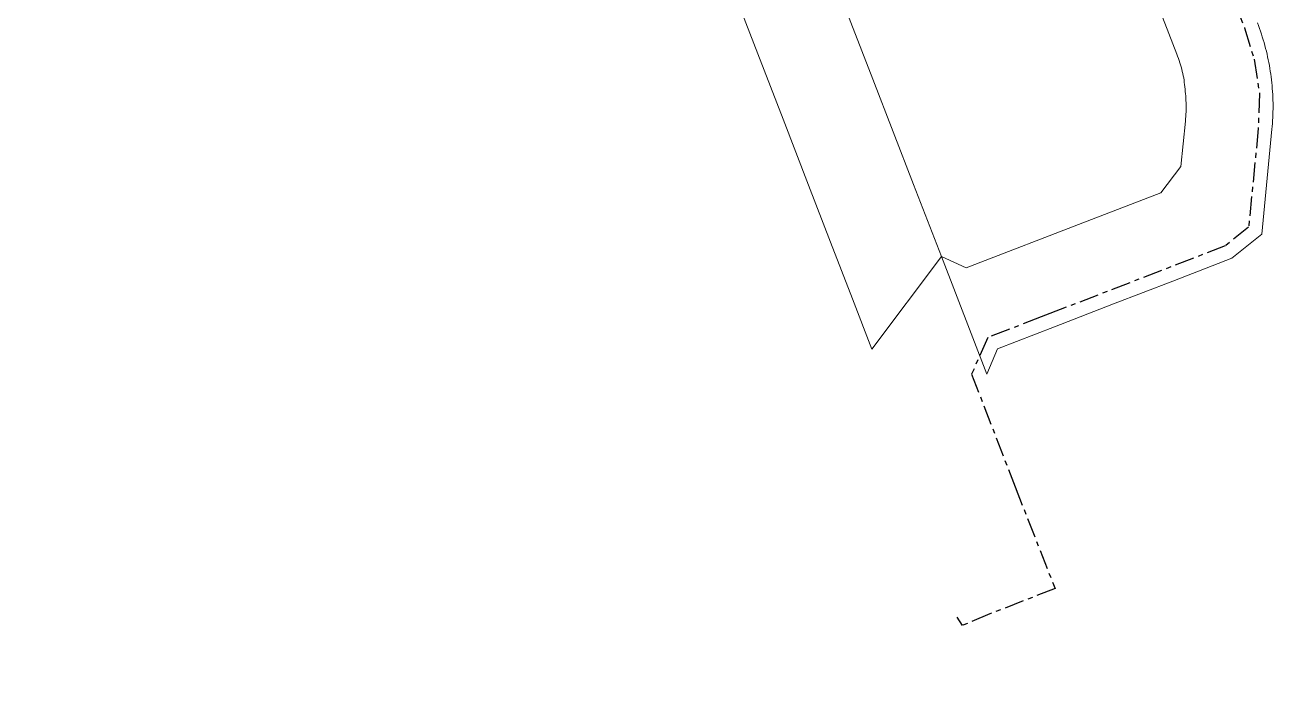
# Model space of a CAD drawing. Header units: metres. Extents: x 0 to 311631, y 0 to 6270612.
# Drawn here: x 311006 to 311262, y 6269730.5 to 6269869 of the extents above; entities that cross this region are included whole.
import ezdxf
from ezdxf import colors
from ezdxf.entities.mleader import LeaderData, LeaderLine
from ezdxf.math import Vec2, Vec3

# ---------------------------------------------------------------- set-up
doc = ezdxf.new("R2010")
doc.units = ezdxf.units.M
doc.linetypes.add('Cable Exist UG', pattern=[7, 4, -1, 1, -1])
for name, color, linetype, lineweight in [('Cadastre Developer_SP_NEW', 92, 'Continuous', 15), ('Cadastre Roads_SP_EXT', 218, 'Continuous', 15), ('Mains_HV_EXT', 13, 'Continuous', 25)]:
    doc.layers.add(name, color=color, linetype=linetype, lineweight=lineweight)
doc.layers.add('Notes', color=7, linetype='Continuous')
doc.styles.get("Standard").update_dxf_attribs({"font": 'arial.ttf'})

msp = doc.modelspace()

# ---------------------------------------------------------------- linework, layer by layer
at = {"layer": 'Cadastre Roads_SP_EXT', "linetype": 'Continuous'}
msp.add_lwpolyline([(311193.994, 6269821.464), (311188.286, 6269836.229), (311179.912, 6269857.895), (311170.909, 6269881.185), (311166.416, 6269892.807), (311164.714, 6269897.211), (311161.912, 6269904.458), (311157.41, 6269916.108), (311152.186, 6269929.623), (311146.967, 6269943.124), (311141.108, 6269958.284), (311124.191, 6269946.195), (311137.148, 6269912.668), (311142.369, 6269899.158), (311143.056, 6269897.378), (311146.872, 6269887.504), (311151.375, 6269875.852), (311156.322, 6269863.051), (311161.51, 6269849.627), (311166.734, 6269836.108), (311171.238, 6269824.454), (311175.742, 6269812.801), (311179.723, 6269802.498), (311193.994, 6269821.464)], close=True, dxfattribs=at)
msp.add_lwpolyline([(311226.879, 6269902.799), (311242.27, 6269862.993), (311242.434, 6269862.56), (311242.59, 6269862.124), (311242.74, 6269861.687), (311242.884, 6269861.247), (311243.021, 6269860.805), (311243.15, 6269860.36), (311243.273, 6269859.915), (311243.389, 6269859.467), (311243.498, 6269859.017), (311243.6, 6269858.566), (311243.695, 6269858.113), (311243.782, 6269857.664), (311243.743, 6269857.206), (311243.818, 6269856.743), (311243.885, 6269856.281), (311243.945, 6269855.816), (311243.998, 6269855.351), (311244.044, 6269854.885), (311244.082, 6269854.418), (311244.114, 6269853.951), (311244.138, 6269853.484), (311244.155, 6269853.016), (311244.164, 6269852.547), (311244.166, 6269852.08), (311244.16, 6269851.612), (311244.149, 6269851.143), (311244.128, 6269850.676), (311244.1, 6269850.208), (311244.066, 6269849.741), (311244.024, 6269849.275), (311243.118, 6269839.981), (311238.999, 6269834.561), (311223.869, 6269828.713), (311199.092, 6269819.138), (311193.994, 6269821.464), (311203.321, 6269797.342), (311205.511, 6269802.55), (311217.174, 6269807.059), (311229.306, 6269811.749), (311241.436, 6269816.437), (311253.568, 6269821.127), (311253.568, 6269821.127), (311259.679, 6269826.051), (311260.937, 6269838.961), (311261.776, 6269847.581), (311261.831, 6269848.179), (311261.878, 6269848.776), (311261.917, 6269849.375), (311261.949, 6269849.974), (311261.973, 6269850.573), (311261.991, 6269851.173), (311261.999, 6269851.769), (311262.001, 6269852.365), (311261.996, 6269852.962), (311261.983, 6269853.557), (311261.963, 6269854.154), (311261.934, 6269854.749), (311261.898, 6269855.345), (311261.856, 6269855.94), (311261.806, 6269856.533), (311261.748, 6269857.127), (311261.683, 6269857.719), (311261.61, 6269858.312), (311261.531, 6269858.902), (311261.443, 6269859.493), (311261.349, 6269860.081), (311261.246, 6269860.668), (311261.137, 6269861.254), (311261.02, 6269861.839), (311260.897, 6269862.423), (311260.766, 6269863.005), (311260.628, 6269863.584), (311260.477, 6269864.181), (311260.319, 6269864.773), (311260.154, 6269865.366), (311259.981, 6269865.955), (311259.8, 6269866.541), (311259.612, 6269867.127), (311259.416, 6269867.709), (311259.212, 6269868.289), (311259.002, 6269868.866), (311258.784, 6269869.441)], dxfattribs=at)
at = {"layer": 'Mains_HV_EXT', "linetype": 'Cable Exist UG'}
msp.add_lwpolyline([(311249.279, 6269886.2), (311256.148, 6269868.415), (311258.125, 6269861.958), (311259.215, 6269854.926), (311258.972, 6269847.715), (311256.995, 6269827.524), (311252.216, 6269823.671), (311216.232, 6269809.774), (311214.467, 6269809.093), (311214.467, 6269809.093), (311203.499, 6269804.857), (311200.181, 6269797.361), (311209.111, 6269774.225), (311217.291, 6269753.361), (311203.913, 6269748.163), (311198.283, 6269745.81), (311197.193, 6269747.501)], dxfattribs=at)

# ---------------------------------------------------------------- leaders
at = {"layer": 'Notes'}
ml = msp.add_multileader_mtext('Standard', dxfattribs=at)
ml.set_content('{\\C7;CONSTRUCTED UNDER URS16550}', color=256)
ml.set_leader_properties()
ml.build(insert=Vec2(0, 0))
ml.multileader.update_dxf_attribs({"leader_type": 2, "has_text_frame": 1, "text_left_attachment_type": 2, "text_right_attachment_type": 2, "dogleg_length": 0.01, "arrow_head_size": 2.5})
ctx = ml.context
ctx.base_point, ctx.char_height, ctx.arrow_head_size, ctx.landing_gap_size, ctx.plane_origin, ctx.plane_x_axis, ctx.plane_y_axis = Vec3(311050, 6270094.403), 1.8, 2.5, 1, Vec3(311510.716, 6268774.767), Vec3(0.3604581, -0.9327754), Vec3(0.9327754, 0.3604581)
ctx.left_attachment, ctx.right_attachment, ctx.text_align_type = 2, 2, 1
notes = []
notes.append((ctx, [(0, (0, 0, 0), (0, 0), (1, 0), 1, [])]))
ctx.mtext.insert, ctx.mtext.text_direction, ctx.mtext.rotation, ctx.mtext.width, ctx.mtext.alignment, ctx.mtext.flow_direction = Vec3(311056.54, 6270084.267), Vec3(0.3604581, -0.9327754), 5.081148, 23.5182, 2, 5
ctx.mtext.has_bg_fill, ctx.mtext.bg_color, ctx.mtext.bg_scale_factor, ctx.mtext.bg_transparency, ctx.mtext.use_window_bg_color = 1, -1073741824, 2, 0, 1
for ctx, leaders in notes:
    for number, flags, end, landing, length, lines in leaders:
        leader = LeaderData()
        leader.index, (leader.has_last_leader_line, leader.has_dogleg_vector, leader.attachment_direction) = number, flags
        leader.last_leader_point, leader.dogleg_vector, leader.dogleg_length = Vec3(end), Vec3(landing), length
        for number, points, colour, breaks in lines:
            line = LeaderLine()
            line.index, line.vertices, line.color, line.breaks = number, Vec3.list(points), colors.encode_raw_color(colour), breaks
            leader.lines.append(line)
        ctx.leaders.append(leader)

# ---------------------------------------------------------------- next in the draw order: leaders
at = {"layer": 'Cadastre Developer_SP_NEW'}
ml = msp.add_multileader_mtext('Standard', dxfattribs=at)
ml.set_content('{\\C7;CONSTRUCTED UNDER URS18697}', color=256)
ml.set_leader_properties()
ml.build(insert=Vec2(0, 0))
ml.multileader.update_dxf_attribs({"leader_type": 2, "has_text_frame": 1, "text_left_attachment_type": 2, "text_right_attachment_type": 2, "dogleg_length": 0.01, "arrow_head_size": 2.5})
ctx = ml.context
ctx.base_point, ctx.char_height, ctx.arrow_head_size, ctx.landing_gap_size, ctx.plane_origin, ctx.plane_x_axis, ctx.plane_y_axis = Vec3(311107.02, 6270147.183), 1.8, 2.5, 1, Vec3(312440.418, 6270586.164), Vec3(0.9328226, 0.3603358), Vec3(-0.3603358, 0.9328226)
ctx.left_attachment, ctx.right_attachment, ctx.text_align_type = 2, 2, 1
notes = []
notes.append((ctx, [(0, (0, 0, 0), (0, 0), (1, 0), 1, [])]))
ctx.mtext.insert, ctx.mtext.text_direction, ctx.mtext.rotation, ctx.mtext.width, ctx.mtext.defined_height, ctx.mtext.alignment, ctx.mtext.flow_direction = Vec3(311127.057, 6270155.921), Vec3(0.9328226, 0.3603358), 0.3686279, 65.08133, 51.825, 2, 5
ctx.mtext.has_bg_fill, ctx.mtext.bg_color, ctx.mtext.bg_scale_factor, ctx.mtext.bg_transparency, ctx.mtext.use_window_bg_color = 1, -1073741824, 2, 0, 1
for ctx, leaders in notes:
    for number, flags, end, landing, length, lines in leaders:
        leader = LeaderData()
        leader.index, (leader.has_last_leader_line, leader.has_dogleg_vector, leader.attachment_direction) = number, flags
        leader.last_leader_point, leader.dogleg_vector, leader.dogleg_length = Vec3(end), Vec3(landing), length
        for number, points, colour, breaks in lines:
            line = LeaderLine()
            line.index, line.vertices, line.color, line.breaks = number, Vec3.list(points), colors.encode_raw_color(colour), breaks
            leader.lines.append(line)
        ctx.leaders.append(leader)

doc.saveas('drawing.dxf')
